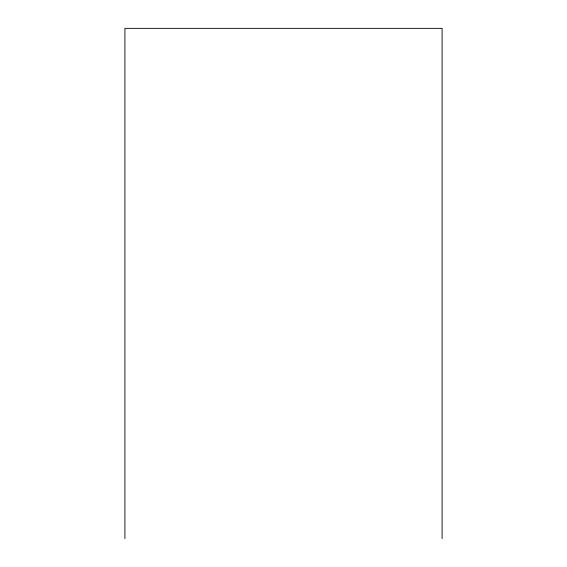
<?xml version="1.0" encoding="UTF-8"?>
<svg xmlns="http://www.w3.org/2000/svg" width="567" height="567" viewBox="0 0 567 567"><rect width="100%" height="100%" fill="white"/><g stroke="black" fill="none" stroke-linecap="round" stroke-linejoin="round"><path stroke-width="0.85" d="M442.09 538.65L442.09 28.35L124.91 28.35L124.91 538.65"/></g></svg>
